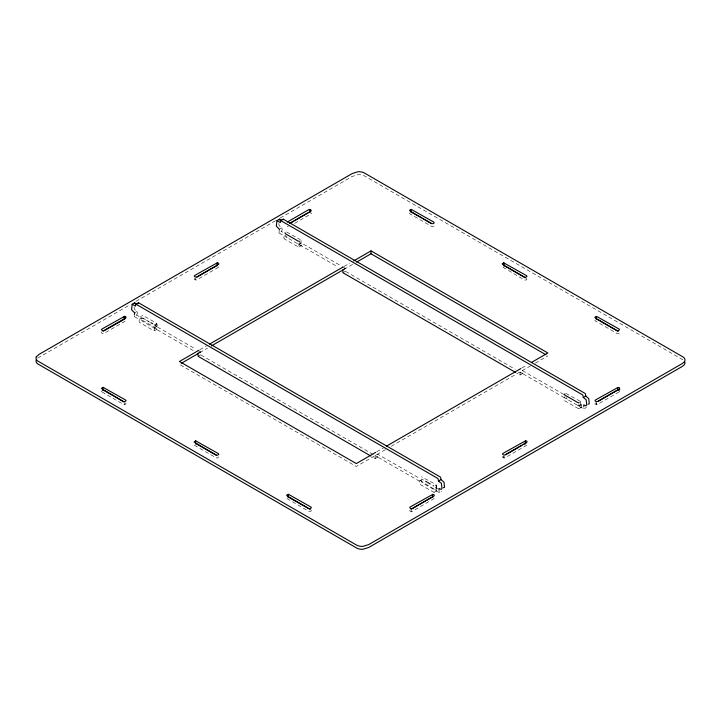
<?xml version="1.0" encoding="UTF-8"?>
<svg xmlns="http://www.w3.org/2000/svg" width="721" height="721" viewBox="0 0 721 721"><rect width="100%" height="100%" fill="white"/><g stroke="black" fill="none" stroke-linecap="round" stroke-linejoin="round"><path stroke-width="0.54" stroke-dasharray="3.6 2.7" d="M101.319 391.161L101.832 391.827M134.088 307.047C133.214 310.679 139.748 310.841 136.675 315.041L134.169 316.492L139.18 319.385L139.18 321.584A0.919 0.532 60 0 0 139.703 322.584L153.276 330.434C157.043 331.849 158.764 324.883 156.133 323.017L143.173 315.546L141.776 315.456M278.865 223.465C277.982 227.097 284.525 227.259 281.442 231.459L278.946 232.91L283.948 235.803L283.948 238.002M134.169 316.492L134.304 315.465M278.946 232.91L279.189 230.972M156.646 326.739L156.772 323.666M156.754 326.64L153.979 324.657M300.918 243.446L300.405 242.607M420.055 480.465L433.141 488.523C435.547 490.505 438.134 485.927 435.673 484.413L421.479 476.752M580.414 401.462L580.45 401.957M577.413 405.229C578.593 406.635 582.207 404.463 579.423 403.697M154.15 330.66L154.285 328.127L156.781 326.676L195.625 349.081M283.948 237.993A0.919 0.532 60 0 0 284.48 239.002L298.665 247.15L299.053 244.545L301.558 243.094L340.402 265.499M298.918 247.078L301.504 245.519L301.558 243.094M218.941 266.806L218.247 267.446M156.7 323.81L155.024 324.72M434.33 498.418L413.052 510.91C412.385 512.018 408.834 511.55 409.852 510.162M580.504 404.814L580.585 401.777M194.715 278.405C192.759 279.865 197.257 280.658 197.942 279.189L217.958 267.626M619.078 391.918L619.645 391.142M526.799 445.154L505.836 457.339C504.781 458.907 500.698 457.168 503.384 456.06M595.546 402.877C593.347 404.102 597.52 405.355 598.313 403.94L618.807 392.098M37.699 358.103L130.303 304.577M102.49 331.606C99.408 332.859 104.103 334.571 105.149 332.76L125.175 321.196L126.157 320.376L125.842 319.971M135.981 301.306L275.458 220.779M280.28 217.994L352.299 176.411L358.103 174.626A8.337 4.813 0 0 1 363.916 175.618L683.238 359.977M134.629 312.842L137.134 311.4M279.397 229.26L281.902 227.809M294.646 223.357L310.688 214.074L311.463 213.317L310.895 212.884M139.18 319.385L141.686 317.934M285.822 235.172L284.687 235.893L285.246 236.542L337.897 266.941M409.979 212.938L409.519 213.362L410.384 214.146L430.879 225.988C431.546 227.088 435.051 226.664 434.096 225.267M199.825 349.721L206.612 345.801M344.052 266.455L349.829 263.12M197.905 353.29L200.411 351.839L200.618 354.849L373.415 454.618M342.682 269.708L345.179 268.257L345.386 271.267L515.29 369.359M198.113 353.542L200.618 352.091M342.881 269.96L345.386 268.509M199.825 352.614L207.585 348.135M344.052 269.348L352.722 264.337M198.113 356.291L200.618 354.849M342.881 272.709L345.386 271.267M595.24 319.935L594.816 320.358L595.708 321.142L616.185 332.967C616.87 334.247 620.853 333.372 619.168 332.057M376.659 451.824L383.446 447.903M521.851 367.998L526.672 365.214M385.393 449.67L356.291 466.478L179.448 364.375M391.206 446.308L530.521 365.88M535.333 363.105L547.861 355.868M417.982 477.455L377.822 454.275L375.317 455.717L375.317 458.556L372.838 457.177M563.714 394.432L522.59 370.693L520.093 372.135L520.093 374.974L517.606 373.595M375.317 458.556L377.822 457.105L377.822 454.275M520.093 374.974L522.59 373.523L522.59 370.693M437.71 488.847L436.755 488.333L434.249 489.784L434.231 492.073A0.928 0.541 60 0 1 433.898 492.362L419.469 484.025L419.144 481.042L421.794 479.564L423.578 480.321M565.138 396.703L564.237 397.28L564.768 397.929L584.028 409.05L586.506 407.248M435.268 485.774L436.313 485.071L436.295 488.045M522.59 373.523L520.111 372.144L563.921 397.46L564.399 400.606L578.666 408.78A0.928 0.541 60 0 0 578.999 408.492L579.026 406.193L581.523 404.751L582.487 405.265M434.042 492.326L436.547 490.884M578.819 408.744L581.324 407.302M421.479 479.636L422.127 482.746L439.26 492.632L441.766 491.19M301.423 245.636L299.053 244.545M156.655 329.218L154.285 328.127M297.935 243.878L299.494 244.266M149.607 322.143L142.767 318.276L140.415 319.196L155.222 327.559M102.085 392.008L122.471 403.796C123.174 405.238 127.572 404.319 125.553 402.922M565.922 393.387L579.954 401.11M288.31 226.673L287.273 226.169M286.661 232L300.405 239.714M580.729 407.167L581.171 407.338A0.928 0.541 60 0 0 581.505 407.05L581.523 404.751M435.962 490.749L436.403 490.92A0.928 0.541 60 0 0 436.737 490.631L436.755 488.333M377.822 457.105L375.344 455.726L419.144 481.042M282.722 232.198L281.442 231.459M342.313 266.599L345.179 268.257M142.37 317.763L148.742 321.44M421.74 479.05L423.47 480.051M435.142 486.99L436.313 487.964M139.18 316.492L136.675 315.041M197.545 350.19L200.411 351.839M193.129 350.523L142.208 321.142A0.919 0.532 60 0 1 141.686 320.133L141.686 318.123M287.21 237.696L286.976 237.551A0.919 0.532 60 0 1 286.453 236.551L286.453 236.019M567.103 399.299L566.427 397.415M526.366 278.45C528.286 279.387 525.05 280.793 524.122 279.793L502.14 266.761M194.373 445.236L215.939 457.727L217.3 458.087L218.733 456.871M311.102 510.098C312.301 511.676 308.336 511.982 307.651 510.711L286.652 498.337M301.017 240.273L301.027 243.347M583.929 407.816L584.028 409.05M439.161 491.398L439.26 492.632M596.474 402.706L596.474 404.634M596.348 402.678L596.348 404.607M578.954 403.769L578.954 405.698M503.979 456.096L503.979 458.015M503.853 456.069L503.853 457.988M411.069 509.639L411.195 511.586M299.422 242.373L299.422 244.293M195.697 278.135L195.697 280.063M155.15 324.702L155.15 327.595M124.616 402.669L124.616 404.598"/><path stroke-width="1.08" d="M134.412 314.563L134.629 312.842L131.573 309.778L132.15 304.271L135.485 306.11L135.972 304.172L138.477 302.73L440.189 476.923A0.964 0.559 60 0 1 440.648 477.491L440.991 479.6L444.019 482.25L444.496 487.387L443.28 487.775M279.297 230.098L279.397 229.26L276.35 226.196L276.927 220.689L280.262 222.528L280.748 220.59L283.254 219.148L584.956 393.342A0.964 0.559 60 0 1 585.416 393.909L585.758 396.018L588.796 398.668L589.264 403.805L588.057 404.193M279.306 220.139L279.577 219.139L281.722 220.383M134.62 303.063L136.954 303.965M138.333 303.298L138.477 302.73M283.11 219.716L283.254 219.148M36.32 359.698L36.05 360.563A8.337 4.813 0 0 0 37.762 363.916L357.084 548.275A8.337 4.813 0 0 0 362.897 549.267L368.701 547.482L681.859 366.683L684.13 365.024L684.95 363.33A8.337 4.813 0 0 0 684.653 361.582M287.21 222.104L307.948 210.09C309.39 208.333 313.302 210.694 309.949 211.632L289.608 223.357M132.15 304.271L134.809 302.721M276.927 220.689L279.577 219.139M103.337 331.119L124.345 319.277M196.86 277.125L211.253 268.816M212.064 268.347L216.661 265.824M291.167 222.672L293.6 221.266M294.411 220.797L307.11 213.47M285.047 232.73L285.246 233.658L298.179 241.12L299.594 241.319M198.852 350.289L179.448 361.482L356.291 463.585L375.686 452.382M209.523 344.124L343.088 267.013M353.687 260.894L371.018 250.881L547.861 352.984L531.485 362.438M181.386 363.258L198.852 353.173M211.46 345.9L343.088 269.897M356.571 262.12L371.018 253.774L545.914 354.75M503.718 262.904L502.167 263.796L502.789 264.589L524.122 276.9C525.032 277.909 528.286 276.531 526.366 275.557L503.853 262.895L503.718 265.797M386.357 446.218L520.886 368.548M564.867 393.963L564.237 394.387L564.768 395.036L577.701 402.498L579.116 402.724M135.972 304.172L437.683 478.365A0.964 0.559 60 0 1 438.143 478.933L438.485 481.051L440.991 479.6M280.748 220.59L582.46 394.784A0.964 0.559 60 0 1 582.91 395.351L583.262 397.46L585.758 396.018M411.051 509.368L425.489 501.032M426.354 500.536L430.698 498.031M505.601 454.78L519.147 446.966M520.057 446.434L521.896 445.38M598.709 401.029L616.933 390.557M523.482 444.46L524.491 443.938M102.779 390.295L103.887 390.467M307.948 212.983L308.885 212.533M288.157 494.345L286.616 495.246L287.355 496.075L307.651 507.818C308.696 509.639 313.401 507.917 310.318 506.674L288.463 494.336L288.157 497.238M431.077 497.814L432.258 497.301M195.454 443.766L196.076 443.794M596.384 316.402L594.834 317.285L595.447 318.078L616.185 330.083C617.618 331.84 621.529 329.479 618.176 328.542L596.537 316.393L596.384 319.295M411.105 209.414L409.546 210.298L410.123 211.073L430.879 223.095C432.203 224.817 436.214 222.609 432.988 221.626L411.258 209.414L411.024 212.334M617.221 390.44L618.258 390.34M525.05 443.73L525.807 443.739M102.968 387.348L101.364 388.475L122.471 400.903C123.552 402.669 128.059 400.867 125.012 399.686L103.139 387.357L102.842 390.259M309.417 212.353L309.931 212.325L309.931 209.441M195.661 440.828L194.048 442.036L215.939 454.834C216.841 455.852 220.121 454.446 218.166 453.491L195.661 440.828L195.517 443.73M217.309 262.795L195.283 275.143C192.201 276.395 196.896 278.108 197.942 276.296L217.589 264.958C221.518 263.769 214.813 260.497 217.445 265.716M124.526 316.366L102.49 328.713C99.408 329.966 104.103 331.678 105.149 329.867L124.796 318.529C128.635 317.366 122.128 314.068 124.526 319.259M618.086 387.366L596.204 399.578C592.977 400.561 596.988 402.769 598.313 401.047L618.51 389.394C621.926 388.132 615.851 385.365 618.086 390.259M525.627 440.765L503.844 452.905C500.491 453.842 504.403 456.204 505.836 454.446L526.024 442.784C529.484 441.522 523.401 438.774 525.627 443.658M432.843 494.336L411.051 506.475C407.698 507.413 411.61 509.774 413.052 508.017L433.24 496.354C436.692 495.093 430.617 492.344 432.843 497.229M596.537 319.286L597.835 319.709M288.679 497.274L310.318 509.558M504.267 265.86L505.115 266.184M196.337 443.875L216.237 455.266M411.97 212.488L421.479 217.877M104.184 390.593L113.783 396.09M433.627 485.9L433.141 485.63M598.151 319.881L612.67 328.262M422.407 218.409L425.192 220.013M426.057 220.518L431.401 223.6M506.079 266.743L525.402 277.891M613.553 328.767L618.176 331.435M583.262 397.46L586.137 399.722L586.777 404.986L586.02 405.833L583.722 404.887L583.839 406.707M515.677 372.478L342.881 272.709L342.881 269.96M438.485 481.051L441.369 483.304L442 488.568L441.252 489.415L438.954 488.468L439.062 490.298M150.923 322.693L152.663 323.702M425.66 481.313L427.22 482.214M428.004 482.664L430.221 483.944M370.909 456.06L198.113 356.291L197.905 353.29M114.693 396.622L123.967 401.976M141.262 317.114L140.802 316.834M619.591 388.213L619.645 390.178M503.853 262.895L503.853 265.788M371.018 250.881L371.018 253.774M309.805 209.414L309.805 212.298M288.283 494.327L288.283 497.211M124.652 316.393L124.652 319.286M36.32 356.805L36.05 357.67A8.337 4.813 0 0 0 37.762 361.023L357.084 545.382A8.337 4.813 0 0 0 362.897 546.374L368.701 544.589L681.859 363.79L684.13 362.131L684.95 360.437A8.337 4.813 0 0 0 683.238 357.084L363.916 172.725A8.337 4.813 0 0 0 358.103 171.733L352.299 173.518L39.141 354.317L36.32 356.805"/></g></svg>
